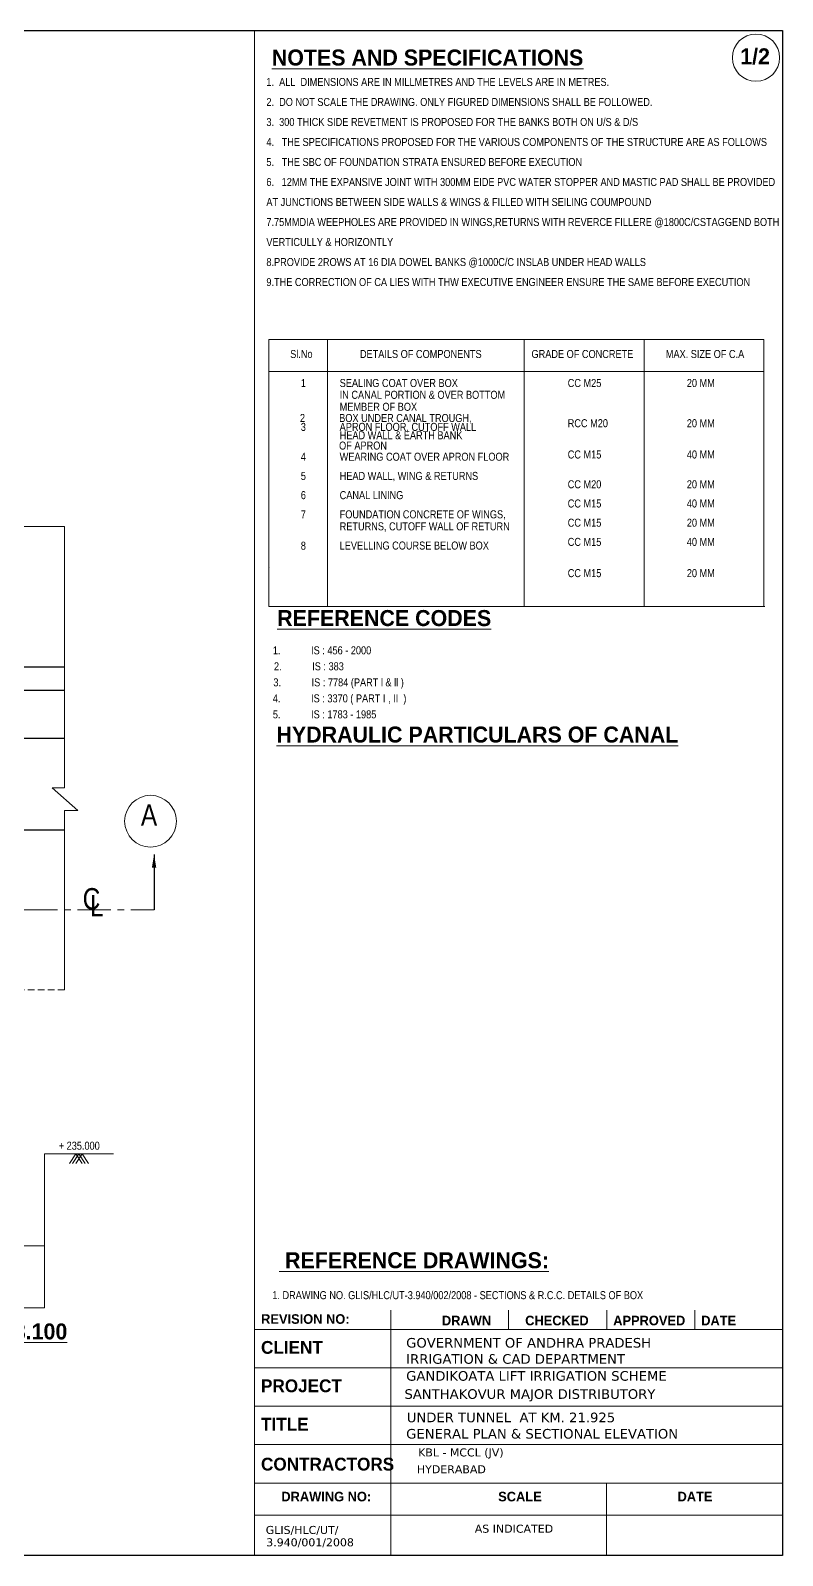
# Model space of a CAD drawing. Header units: inches. Extents: x -679659 to -166015, y 467767 to 1078123.
# Drawn here: x -194208 to -166015, y 467767 to 524941 of the extents above; entities that cross this region are included whole.
import ezdxf
from ezdxf.enums import TextEntityAlignment as Align

# ---------------------------------------------------------------- set-up
doc = ezdxf.new("R2010")
doc.units = ezdxf.units.IN
doc.header["$LTSCALE"] = 1000
doc.header["$MEASUREMENT"] = 0
doc.linetypes.add('CENTER', pattern=[2, 1.25, -0.25, 0.25, -0.25])
doc.linetypes.add('HIDDEN', pattern=[0.375, 0.25, -0.125])
doc.layers.add('abutment', color=6, linetype='Continuous')
doc.layers.add('STEEL', color=5, linetype='Continuous')
doc.styles.add('ARIAL NARROW', font='ARIALN.TTF')
doc.styles.add('CITYBLUEPR', font='cityb___.ttf')
doc.styles.add('VERDANA', font='verdana.ttf')
doc.dimstyles.new('STANDARD$7', dxfattribs={"dimtxt": 2, "dimasz": 2, "dimexe": 1.25, "dimexo": 0.625, "dimtad": 1, "dimdec": 0, "dimlfac": 0.5, "dimdsep": 46, "dimtxsty": 'Standard', "dimblk": 'OBLIQUE', "dimcen": 2.5, "dimadec": 0, "dimazin": 0, "dimtfac": 1, "dimtdec": 0, "dimtmove": 0, "dimatfit": 3, "dimfxl": 1, "dimtolj": 1, "dimtzin": 0, "dimarcsym": 0})

# ---------------------------------------------------------------- blocks, each defined once
blk = doc.blocks.new('_Oblique')
at = {"color": 0, "linetype": 'ByBlock', "lineweight": -2}
blk.add_line((-0.5, -0.5), (0.5, 0.5), dxfattribs=at)

msp = doc.modelspace()

# ---------------------------------------------------------------- linework, layer by layer
at = {"color": 0, "lineweight": 9}
for p, q in [((-192435.6, 495702.5), (-193395.6, 496542.5)), ((-193395.6, 496542.5), (-192933, 496542.5)), ((-192933, 495702.5), (-192435.6, 495702.5))]:
    msp.add_line(p, q, dxfattribs=at)
at = {"color": 0, "linetype": 'CENTER', "lineweight": 9}
msp.add_line((-246449.6, 491973.5), (-189574.6, 491973.5), dxfattribs=at)
at = {"color": 0, "linetype": 'HIDDEN', "lineweight": 9}
msp.add_line((-204054.9, 488973.5), (-192933, 488973.5), dxfattribs=at)
at = {"layer": 'abutment', "color": 0, "lineweight": 9}
for p, q in [((-192511.9, 482829.7), (-192747.1, 482469.2)), ((-192511.9, 482828.8), (-192747.1, 482468.3)), ((-192392.4, 482829.7), (-192627.7, 482469.2)), ((-192392.4, 482828.8), (-192627.7, 482468.3)), ((-192511.9, 482829.7), (-192276.6, 482469.2)), ((-192511.9, 482828.8), (-192276.6, 482468.3)), ((-192273, 482828.8), (-192508.3, 482468.3)), ((-192392.4, 482829.7), (-192157.2, 482469.2)), ((-192392.4, 482828.8), (-192157.2, 482468.3)), ((-192273, 482829.7), (-192037.8, 482469.2)), ((-192273, 482828.8), (-192037.8, 482468.3))]:
    msp.add_line(p, q, dxfattribs=at)
at = {"layer": 'STEEL', "color": 0, "lineweight": 9}
for p, q in [((-185814.8, 524941.2), (-166014.8, 524941.2)), ((-185814.8, 467766.8), (-185814.8, 524941.2)), ((-166014.8, 524941.2), (-166014.8, 467766.8)), ((-185266.4, 513351.3), (-166710.9, 513351.3)), ((-185266.4, 513351.3), (-185266.4, 503347.4)), ((-183079.1, 513351.3), (-183079.1, 503347.4)), ((-175699.7, 513351.3), (-175699.7, 503347.4)), ((-171197, 513351.3), (-171197, 503347.4)), ((-166710.9, 513351.3), (-166710.9, 503347.4)), ((-185266.4, 512151.3), (-166710.9, 512151.3)), ((-192933, 506345.9), (-200120.9, 506345.9)), ((-192933, 496542.5), (-192933, 506345.9)), ((-185266.4, 503347.4), (-166682.3, 503347.4)), ((-192933, 488973.5), (-192933, 495702.5)), ((-193686.1, 482828.8), (-193686.1, 477052)), ((-191098.8, 482828.8), (-193686.1, 482828.8)), ((-196418.4, 479372.7), (-193686.1, 479372.7)), ((-196418.4, 477052), (-193686.1, 477052)), ((-180693.7, 476964.4), (-180702.9, 467766.8)), ((-176282.7, 476964.4), (-176283.8, 476244.3)), ((-172605.4, 476964.4), (-172606.5, 476244.3)), ((-169305.4, 476964.4), (-169306.5, 476244.3)), ((-185806.5, 476244.3), (-166014.8, 476244.3)), ((-185806.5, 474804.3), (-166014.8, 474804.3)), ((-185806.5, 473364.3), (-166014.8, 473364.3)), ((-185806.5, 471924.3), (-166014.8, 471924.3)), ((-185814.8, 470484.2), (-166014.8, 470484.2)), ((-185814.8, 470484.2), (-166014.8, 470484.2)), ((-172614.8, 470484.2), (-172614.8, 467766.8)), ((-166014.8, 469284.2), (-185814.8, 469284.2)), ((-185814.8, 467766.8), (-188814.8, 467766.8)), ((-185814.8, 467766.8), (-166014.8, 467766.8)), ((-166014.8, 467766.8), (-185814.8, 467766.8))]:
    msp.add_line(p, q, dxfattribs=at)
at = {"layer": 'STEEL', "color": 0}
for p, q in [((-207747, 501080.5), (-192933, 501080.5)), ((-208227, 500208.5), (-192933, 500208.5)), ((-204254.9, 498408.5), (-192933, 498408.5)), ((-204054.9, 494973.5), (-192933, 494973.5))]:
    msp.add_line(p, q, dxfattribs=at)
msp.add_lwpolyline([(-250540.5, 524941.2), (-166014.8, 524941.2), (-166014.8, 467766.8), (-250540.5, 467766.8)], close=True, dxfattribs=at)
at = {"layer": 'STEEL', "color": 0, "lineweight": 9}
for centre, radius in [((-167008.7, 523922), 884.6), ((-189708, 495296.1), 970.4)]:
    msp.add_circle(centre, radius, dxfattribs=at)
msp.add_arc((-185254.4, 504793), 12, 179.99988, 269.99988, dxfattribs=at)

# ---------------------------------------------------------------- texts
at = {"color": 0, "lineweight": 9, "style": 'VERDANA'}
for s, p in [('KBL - MCCL (JV)', (-179676.5, 471481.3)), ('HYDERABAD', (-179721.9, 470849.5)), ('GLIS/HLC/UT/', (-185388.7, 468574.5)), ('3.940/001/2008', (-185370.4, 468111.9))]:
    msp.add_text(s, height=300, dxfattribs=at).set_placement(p)
at = {"layer": 'STEEL', "color": 0, "lineweight": 9}
for s, height, style, p in [('1/2', 600, 'CITYBLUEPR', (-167600, 523671.7)), ('Sl.No     ', 300, 'ARIAL NARROW', (-184473, 512663)), ('DETAILS OF COMPONENTS', 300, 'ARIAL NARROW', (-181857.3, 512663)), ('GRADE OF CONCRETE', 300, 'ARIAL NARROW', (-175425.5, 512663)), ('MAX. SIZE OF C.A', 300, 'ARIAL NARROW', (-170389.4, 512663)), ('1', 300, 'ARIAL NARROW', (-184074, 511575.2)), ('SEALING COAT OVER BOX', 300, 'ARIAL NARROW', (-182616.7, 511575.2)), ('CC M25', 300, 'ARIAL NARROW', (-174066.7, 511575.2)), ('20 MM', 300, 'ARIAL NARROW', (-169601.7, 511575.2)), ('IN CANAL PORTION & OVER BOTTOM', 300, 'ARIAL NARROW', (-182616.7, 511133.4)), ('MEMBER OF BOX', 300, 'ARIAL NARROW', (-182616.7, 510684.1)), ('2', 300, 'ARIAL NARROW', (-184106.5, 510262.7)), ('3', 300, 'ARIAL NARROW', (-184074, 509929.3)), ('APRON FLOOR, CUTOFF WALL', 300, 'ARIAL NARROW', (-182616.7, 509929.3)), ('BOX UNDER CANAL TROUGH, ', 300, 'ARIAL NARROW', (-182633.7, 510262.7)), ('RCC M20', 300, 'ARIAL NARROW', (-174066.7, 510067.2)), ('20 MM', 300, 'ARIAL NARROW', (-169601.7, 510067.2)), ('OF APRON', 300, 'ARIAL NARROW', (-182638.7, 509229.5)), ('HEAD WALL & EARTH BANK', 300, 'ARIAL NARROW', (-182616.7, 509615.8)), ('4', 300, 'ARIAL NARROW', (-184074, 508811.5)), ('WEARING COAT OVER APRON FLOOR', 300, 'ARIAL NARROW', (-182616.7, 508811.5)), ('CC M15', 300, 'ARIAL NARROW', (-174066.7, 508895.8)), ('40 MM', 300, 'ARIAL NARROW', (-169601.7, 508895.8)), ('5', 300, 'ARIAL NARROW', (-184074, 508091.5)), ('HEAD WALL, WING & RETURNS', 300, 'ARIAL NARROW', (-182616.7, 508091.5)), ('CC M20', 300, 'ARIAL NARROW', (-174066.7, 507778.1)), ('20 MM', 300, 'ARIAL NARROW', (-169601.7, 507778)), ('6', 300, 'ARIAL NARROW', (-184074, 507371.5)), ('CANAL LINING', 300, 'ARIAL NARROW', (-182616.7, 507371.5)), ('CC M15', 300, 'ARIAL NARROW', (-174066.7, 507058.1)), ('40 MM', 300, 'ARIAL NARROW', (-169601.7, 507058)), ('7', 300, 'ARIAL NARROW', (-184074, 506651.5)), ('FOUNDATION CONCRETE OF WINGS,', 300, 'ARIAL NARROW', (-182616.7, 506651.5)), ('CC M15', 300, 'ARIAL NARROW', (-174066.7, 506338.1)), ('20 MM', 300, 'ARIAL NARROW', (-169601.7, 506338)), ('RETURNS, CUTOFF WALL OF RETURN', 300, 'ARIAL NARROW', (-182616.7, 506201)), ('8', 300, 'ARIAL NARROW', (-184074, 505475.6)), ('LEVELLING COURSE BELOW BOX', 300, 'ARIAL NARROW', (-182616.7, 505481)), ('CC M15', 300, 'ARIAL NARROW', (-174066.7, 505618.1)), ('40 MM', 300, 'ARIAL NARROW', (-169601.7, 505618)), ('CC M15', 300, 'ARIAL NARROW', (-174066.7, 504447.5)), ('20 MM', 300, 'ARIAL NARROW', (-169601.7, 504447.5)), ('1.            IS : 456 - 2000', 300, 'ARIAL NARROW', (-185122, 501552.7)), ('2.            IS : 383 ', 300, 'ARIAL NARROW', (-185079.3, 500954.3)), ('3.            IS : 7784 (PART l & ll )', 300, 'ARIAL NARROW', (-185102.4, 500352.9)), ('4.            IS : 3370 ( PART I , II  )', 300, 'ARIAL NARROW', (-185122, 499752.7)), ('5.            IS : 1783 - 1985', 300, 'ARIAL NARROW', (-185122, 499152.7)), ('A', 800, 'ARIAL NARROW', (-190069.7, 495128.1)), ('C', 800, 'ARIAL NARROW', (-192252.8, 491987.7)), ('L', 800, 'ARIAL NARROW', (-191978.4, 491730.5)), ('+ 235.000', 300, 'ARIAL NARROW', (-193150, 482980.1)), ('1. DRAWING NO. GLIS/HLC/UT-3.940/002/2008 - SECTIONS & R.C.C. DETAILS OF BOX', 300, 'ARIAL NARROW', (-185142.8, 477377.2)), ('REVISION NO:', 360, 'CITYBLUEPR', (-185561.7, 476452.7)), ('DRAWN', 360, 'CITYBLUEPR', (-178785.2, 476396)), ('CHECKED', 360, 'CITYBLUEPR', (-175661.7, 476396)), ('APPROVED', 360, 'CITYBLUEPR', (-172361.7, 476396)), ('DATE', 360, 'CITYBLUEPR', (-169061.7, 476396)), ('CLIENT', 480, 'CITYBLUEPR', (-185565.7, 475328.8)), ('GOVERNMENT OF ANDHRA PRADESH', 360, 'VERDANA', (-180122.7, 475561.9)), ('IRRIGATION & CAD DEPARTMENT', 360, 'VERDANA', (-180122.7, 474955.2)), ('GANDIKOATA LIFT IRRIGATION SCHEME', 360, 'VERDANA', (-180122.7, 474319.8)), ('PROJECT', 480, 'CITYBLUEPR', (-185565.7, 473888.8)), ('        SANTHAKOVUR MAJOR DISTRIBUTORY', 360, 'VERDANA', (-181443.7, 473640.3)), ('TITLE', 480, 'CITYBLUEPR', (-185565.7, 472448.8)), ('UNDER TUNNEL  AT KM. 21.925', 360, 'VERDANA', (-180102.3, 472763.5)), ('GENERAL PLAN & SECTIONAL ELEVATION', 360, 'VERDANA', (-180122.7, 472150.4)), ('CONTRACTORS', 480, 'CITYBLUEPR', (-185565.7, 470952.1)), ('DRAWING NO:', 360, 'CITYBLUEPR', (-184804.2, 469795.8)), ('SCALE', 360, 'CITYBLUEPR', (-176673.8, 469795.8)), ('DATE', 360, 'CITYBLUEPR', (-169950.5, 469795.8)), ('AS INDICATED', 300, 'VERDANA', (-177552.1, 468621.2))]:
    msp.add_text(s, height=height, dxfattribs=dict(at, style=style)).set_placement(p)
at = {"layer": 'STEEL', "color": 0, "lineweight": 9, "style": 'CITYBLUEPR'}
for s, p in [('%%UNOTES AND SPECIFICATIONS', (-185161, 523628.3)), ('%%UREFERENCE CODES', (-184959.2, 502613)), ('%%UHYDRAULIC PARTICULARS OF CANAL', (-184987.2, 498246.1)), ('%%U REFERENCE DRAWINGS:', (-184889.2, 478536.7))]:
    msp.add_text(s, height=600, rotation=360, dxfattribs=at).set_placement(p)
msp.add_text('%%UTP @18.100', height=600, rotation=360, dxfattribs=at).set_placement((-195070.1, 476106.8), align=Align.MIDDLE)
at = {"layer": 'STEEL', "color": 0, "lineweight": 9, "insert": (-185364.6, 523161.8), "char_height": 300, "attachment_point": 1, "line_spacing_factor": 1.5, "style": 'ARIAL NARROW'}
msp.add_mtext('1.  ALL  DIMENSIONS ARE IN MILLMETRES AND THE LEVELS ARE IN METRES.\\P2.  DO NOT SCALE THE DRAWING. ONLY FIGURED DIMENSIONS SHALL BE FOLLOWED.\\P3.  300 THICK SIDE REVETMENT IS PROPOSED FOR THE BANKS BOTH ON U/S & D/S\\P4.   THE SPECIFICATIONS PROPOSED FOR THE VARIOUS COMPONENTS OF THE STRUCTURE ARE AS FOLLOWS\\P5.   THE SBC OF FOUNDATION STRATA ENSURED BEFORE EXECUTION\\P6.   12MM THE EXPANSIVE JOINT WITH 300MM EIDE PVC WATER STOPPER AND MASTIC PAD SHALL BE PROVIDED\\PAT JUNCTIONS BETWEEN SIDE WALLS & WINGS & FILLED WITH SEILING COUMPOUND\\P7.75MMDIA WEEPHOLES ARE PROVIDED IN WINGS,RETURNS WITH REVERCE FILLERE @1800C/CSTAGGEND BOTH \\PVERTICULLY & HORIZONTLY\\P8.PROVIDE 2ROWS AT 16 DIA DOWEL BANKS @1000C/C INSLAB UNDER HEAD WALLS\\P9.THE CORRECTION OF CA LIES WITH THW EXECUTIVE ENGINEER ENSURE THE SAME BEFORE EXECUTION', dxfattribs=at)

# ---------------------------------------------------------------- leaders
at = {"layer": 'STEEL', "color": 0, "lineweight": 9}
msp.add_leader([(-189574.6, 494051.7), (-189574.6, 491973.5)], dimstyle='STANDARD$7', override={"dimasz": 500, "dimtad": 0}, dxfattribs=at)

doc.saveas('drawing.dxf')
